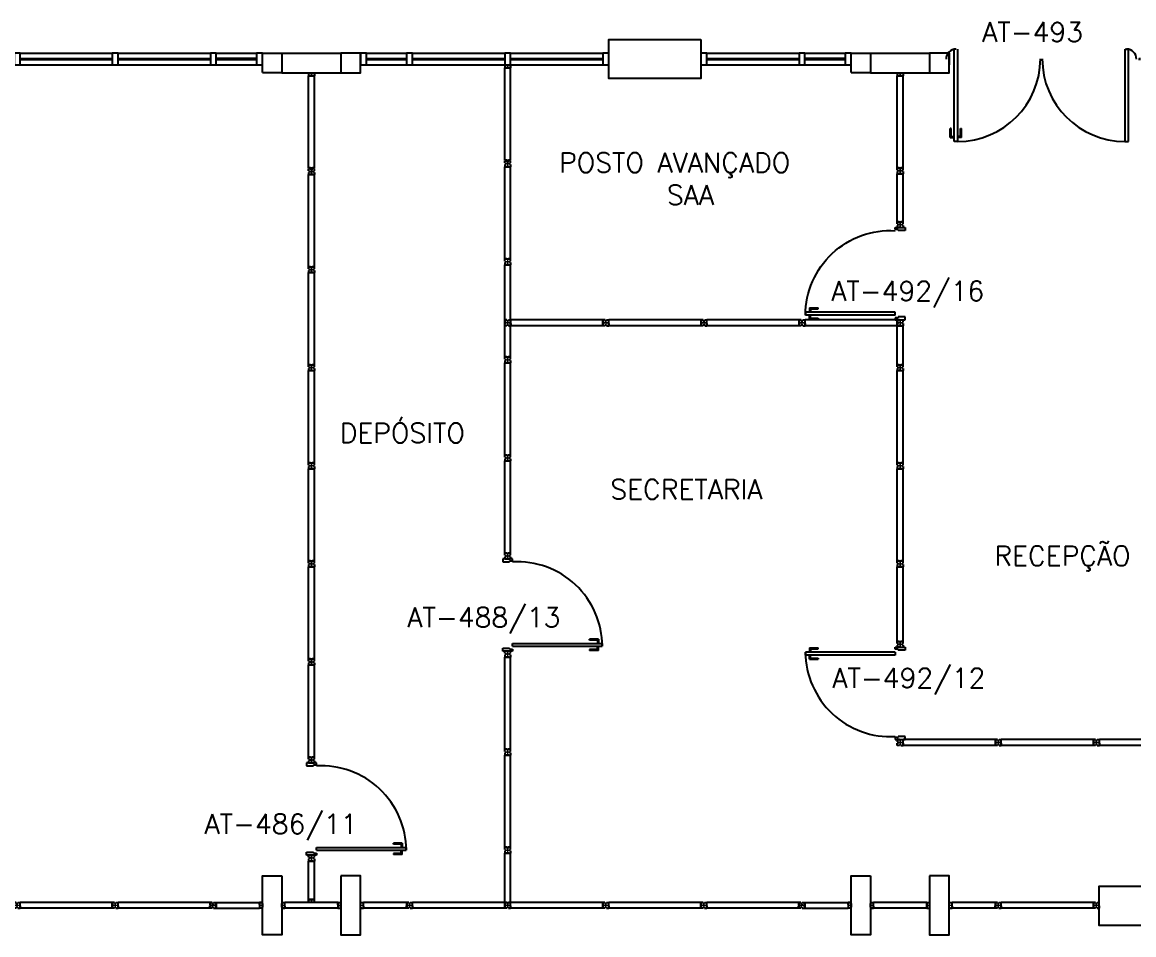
# Model space of a CAD drawing. Header units: millimetres. Extents: x 2552 to 3104, y 1319 to 1450.
# Drawn here: x 2570.42 to 2581.75, y 1342.75 to 1352.05 of the extents above; entities that cross this region are included whole.
import ezdxf

# ---------------------------------------------------------------- set-up
doc = ezdxf.new("R2010")
doc.units = ezdxf.units.MM
for name, color, linetype in [('ALV', 2, 'Continuous'), ('DIV', 2, 'Continuous'), ('ESQ', 2, 'Continuous'), ('ESTR', 3, 'Continuous'), ('TEXTO', 2, 'Continuous'), ('TEXTO-ENDEREÇO', 2, 'Continuous')]:
    doc.layers.add(name, color=color, linetype=linetype)
doc.styles.add('UNB-100', font='simplex.shx', dxfattribs={"height": 0.2})
doc.styles.add('UNB-100-1', font='simplex.shx', dxfattribs={"height": 0.2})

# ---------------------------------------------------------------- blocks, each defined once
blk = doc.blocks.new('DIVMT-TTN')
for p, q in [((-0.03, 0.03), (-0.03, 0.006)), ((-0.008, 0.03), (-0.03, 0.03)), ((-0.0185, 0.006), (-0.03, 0.006)), ((-0.0185, -0.006), (-0.0185, 0.006)), ((-0.008, 0.03), (-0.008, 0.02)), ((-0.008, 0.02), (0.008, 0.02)), ((-0.0051, 0), (0.0051, 0)), ((0.0051, 0), (-0.0051, 0)), ((-0.0051, 0), (0.0051, 0)), ((0, -0.0051), (0, 0.0051)), ((0, 0.0051), (0, -0.0051)), ((0.008, 0.03), (0.008, 0.02)), ((0.008, 0.03), (0.03, 0.03)), ((0.0205, 0.006), (0.03, 0.006)), ((0.0205, -0.006), (0.0205, 0.006)), ((0.0205, 0.006), (0.0205, -0.006)), ((0.0205, 0.006), (0.03, 0.006)), ((0.97, 0.03), (0.03, 0.03)), ((0.03, 0.006), (0.03, 0.03)), ((0.03, -0.03), (0.03, 0.03)), ((0.03, -0.005), (0.03, 0.005)), ((0.97, -0.03), (0.97, 0.03)), ((0.97, 0.03), (0.97, 0.009)), ((0.97, 0.009), (0.97, 0.027)), ((0.9795, 0.006), (0.97, 0.006)), ((0.97, -0.005), (0.97, 0.005)), ((0.9795, 0.006), (0.9795, -0.006)), ((1.0051, 0), (0.9949, 0)), ((1, 0.0051), (1, -0.0051)), ((-0.0185, -0.006), (-0.03, -0.006)), ((-0.03, -0.03), (-0.03, -0.006)), ((-0.008, -0.03), (-0.03, -0.03)), ((-0.008, -0.03), (-0.008, -0.02)), ((-0.008, -0.02), (0.008, -0.02)), ((0.008, -0.03), (0.008, -0.02)), ((0.008, -0.03), (0.03, -0.03)), ((0.0205, -0.006), (0.03, -0.006)), ((0.0205, -0.006), (0.03, -0.006)), ((0.03, -0.006), (0.03, -0.03)), ((0.97, -0.03), (0.03, -0.03)), ((0.9795, -0.006), (0.97, -0.006)), ((0.97, -0.009), (0.97, -0.027))]:
    blk.add_line(p, q)
blk = doc.blocks.new('PDV2D-TTN')
at = {"layer": 'DIV'}
for p, q in [((0.03, 0.05), (0.06, 0.05)), ((0.03, 0.035), (0.03, 0.05)), ((0.03, -0.035), (0.03, 0.035)), ((0.06, 0.05), (0.06, -0.02)), ((0.941, 0.05), (0.941, -0.02)), ((0.971, 0.05), (0.941, 0.05)), ((0.971, 0.035), (0.971, 0.05)), ((0.971, -0.035), (0.971, 0.035)), ((0.03, -0.05), (0.03, -0.035)), ((0.05, -0.05), (0.03, -0.05)), ((0.05, -0.02), (0.06, -0.02)), ((0.05, -0.02), (0.05, -0.05)), ((0.079, -0.05), (0.109, -0.05)), ((0.079, -0.05), (0.079, -0.965)), ((0.109, -0.05), (0.109, -0.965)), ((0.951, -0.02), (0.941, -0.02)), ((0.951, -0.02), (0.951, -0.05)), ((0.951, -0.05), (0.971, -0.05)), ((0.971, -0.05), (0.971, -0.035)), ((0.109, -0.965), (0.079, -0.965))]:
    blk.add_line(p, q, dxfattribs=at)
at = {"layer": 'DIV', "color": 1}
for p, q in [((0.036, -0.925), (0.036, -0.835)), ((0.046, -0.835), (0.036, -0.835)), ((0.046, -0.915), (0.046, -0.835)), ((0.141, -0.915), (0.141, -0.835)), ((0.141, -0.835), (0.151, -0.835)), ((0.151, -0.925), (0.151, -0.835)), ((0.036, -0.915), (0.079, -0.915)), ((0.036, -0.925), (0.079, -0.925)), ((0.141, -0.915), (0.109, -0.915)), ((0.151, -0.925), (0.109, -0.925))]:
    blk.add_line(p, q, dxfattribs=at)
blk.add_arc((0.076, -0.1), 0.865, 270.2128, 3.3212, dxfattribs=at)
blk = doc.blocks.new('ESQCIR-TTN')
for p, q in [((0, 0), (0, -0.12)), ((0.06, 0), (0, 0)), ((0.06, 0), (0.477, 0)), ((0.06, -0.12), (0.06, 0)), ((0.53, 0), (0.47, 0)), ((0.47, 0), (0.47, -0.12)), ((0.53, 0), (1.472, 0)), ((0.53, -0.12), (0.53, 0)), ((1.53, 0), (1.47, 0)), ((1.47, 0), (1.47, -0.12)), ((1.53, 0), (2.472, 0)), ((1.53, -0.12), (1.53, 0)), ((2.53, 0), (2.47, 0)), ((2.47, 0), (2.47, -0.12)), ((2.53, 0), (3.472, 0)), ((2.53, -0.12), (2.53, 0)), ((3.53, 0), (3.47, 0)), ((3.47, 0), (3.47, -0.12)), ((3.53, 0), (4.472, 0)), ((3.53, -0.12), (3.53, 0)), ((4.53, 0), (4.47, 0)), ((4.47, 0), (4.47, -0.12)), ((4.53, 0), (4.941, 0)), ((4.53, -0.12), (4.53, 0)), ((4.941, 0), (4.941, -0.12)), ((5.001, 0), (4.941, 0)), ((5.001, -0.12), (5.001, 0)), ((0.06, -0.054), (0.477, -0.054)), ((0.06, -0.066), (0.477, -0.066)), ((0.53, -0.054), (1.472, -0.054)), ((0.53, -0.066), (1.472, -0.066)), ((1.53, -0.054), (2.472, -0.054)), ((1.53, -0.066), (2.472, -0.066)), ((2.53, -0.054), (3.472, -0.054)), ((2.53, -0.066), (3.472, -0.066)), ((3.53, -0.054), (4.472, -0.054)), ((3.53, -0.066), (4.472, -0.066)), ((4.53, -0.05), (4.941, -0.05)), ((4.53, -0.066), (4.941, -0.066)), ((0, -0.12), (0.06, -0.12)), ((0.06, -0.12), (0.477, -0.12)), ((0.47, -0.12), (0.53, -0.12)), ((0.53, -0.12), (1.472, -0.12)), ((1.47, -0.12), (1.53, -0.12)), ((1.53, -0.12), (2.472, -0.12)), ((2.47, -0.12), (2.53, -0.12)), ((2.53, -0.12), (3.472, -0.12)), ((3.47, -0.12), (3.53, -0.12)), ((3.53, -0.12), (4.472, -0.12)), ((4.47, -0.12), (4.53, -0.12)), ((4.53, -0.12), (4.941, -0.12)), ((4.941, -0.12), (5.001, -0.12))]:
    blk.add_line(p, q)
blk = doc.blocks.new('PILINT-TTN')
for points in [[(0, -0.197), (0, 0), (0.2, 0), (0.2, -0.2), (0, -0.2)], [(1, 0), (0.8, 0), (0.8, -0.2), (1, -0.2), (1, 0), (1, -0.12)]]:
    blk.add_lwpolyline(points)
for points in [[(0.2, -8.39), (0.2, -8.99), (0, -8.99), (0, -8.39)], [(0.8, -8.39), (0.8, -8.99), (1, -8.99), (1, -8.39)]]:
    blk.add_lwpolyline(points, close=True)
blk = doc.blocks.new('MTT-TTN')
for p, q in [((-0.008, 0.03), (-0.03, 0.03)), ((-0.03, 0.03), (-0.03, 0.006)), ((-0.0185, 0.006), (-0.03, 0.006)), ((-0.0185, -0.006), (-0.0185, 0.006)), ((-0.008, 0.03), (-0.008, 0.02)), ((-0.008, 0.02), (0.008, 0.02)), ((-0.0051, 0), (0.0051, 0)), ((0, -0.0051), (0, 0.0051)), ((0.008, 0.03), (0.03, 0.03)), ((0.008, 0.03), (0.008, 0.02)), ((0.0205, -0.006), (0.0205, 0.006)), ((0.0205, 0.006), (0.03, 0.006)), ((0.03, 0.006), (0.03, 0.03)), ((-0.03, -0.03), (-0.03, -0.006)), ((-0.0185, -0.006), (-0.03, -0.006)), ((-0.008, -0.03), (-0.03, -0.03)), ((-0.008, -0.02), (0.008, -0.02)), ((-0.008, -0.03), (-0.008, -0.02)), ((0.008, -0.03), (0.008, -0.02)), ((0.008, -0.03), (0.03, -0.03)), ((0.0205, -0.006), (0.03, -0.006)), ((0.03, -0.006), (0.03, -0.03))]:
    blk.add_line(p, q)
blk = doc.blocks.new('MTINI-TTN')
for p, q in [((-0.03, 0.008), (-0.03, 0.03)), ((0.03, 0.03), (-0.03, 0.03)), ((-0.03, 0.008), (-0.02, 0.008)), ((-0.009, 0.03), (-0.027, 0.03)), ((-0.02, 0.008), (-0.02, 0)), ((-0.001, 0), (-0.02, 0)), ((-0.006, 0.02), (-0.006, 0.03)), ((-0.006, 0.023), (-0.006, 0.027)), ((-0.006, 0.02), (0.006, 0.02)), ((0.005, 0.03), (-0.005, 0.03)), ((0.005, 0), (-0.005, 0)), ((0.004, 0.02), (-0.004, 0.02)), ((0.02, 0), (-0.001, 0)), ((0, -0.005), (0, 0.005)), ((0.006, 0.02), (0.006, 0.03)), ((0.006, 0.023), (0.006, 0.027)), ((0.009, 0.03), (0.027, 0.03)), ((0.03, 0.008), (0.02, 0.008)), ((0.02, 0), (0.02, 0.008)), ((0.03, 0.008), (0.03, 0.03))]:
    blk.add_line(p, q)
blk = doc.blocks.new('DIVINI-TTN')
for p, q in [((-0.005, 0), (0.005, 0)), ((0.008, 0.02), (0, 0.02)), ((0, 0.001), (0, 0.02)), ((0, -0.005), (0, 0.005)), ((0, -0.02), (0, 0.001)), ((0.008, 0.03), (0.03, 0.03)), ((0.008, 0.03), (0.008, 0.02)), ((0.02, 0.006), (0.03, 0.006)), ((0.02, 0.006), (0.02, -0.006)), ((0.02, -0.004), (0.02, 0.004)), ((0.023, 0.006), (0.027, 0.006)), ((0.97, 0.03), (0.03, 0.03)), ((0.03, -0.03), (0.03, 0.03)), ((0.03, 0.009), (0.03, 0.027)), ((0.03, -0.005), (0.03, 0.005)), ((0.97, 0.03), (0.97, 0.009)), ((0.97, -0.03), (0.97, 0.03)), ((0.97, 0.009), (0.97, 0.027)), ((0.98, 0.006), (0.97, 0.006)), ((0.97, -0.005), (0.97, 0.005)), ((0.98, 0.006), (0.98, -0.006)), ((0.99, 0), (1.008, 0)), ((0.999, 0.006), (0.999, -0.006)), ((0, -0.02), (0.008, -0.02)), ((0.008, -0.03), (0.008, -0.02)), ((0.008, -0.03), (0.03, -0.03)), ((0.02, -0.006), (0.03, -0.006)), ((0.023, -0.006), (0.027, -0.006)), ((0.03, -0.009), (0.03, -0.027)), ((0.97, -0.03), (0.03, -0.03)), ((0.98, -0.006), (0.97, -0.006)), ((0.97, -0.009), (0.97, -0.027))]:
    blk.add_line(p, q)
blk = doc.blocks.new('PDVDP-TTN')
at = {"color": 2}
for p, q in [((0.112, 0.84), (0.112, -0.1)), ((0.147, 0.84), (0.112, 0.84)), ((0.147, 0.84), (0.147, -0.1)), ((1.853, 0.84), (1.888, 0.84)), ((1.853, 0.84), (1.853, -0.1)), ((1.888, 0.84), (1.888, -0.1)), ((0.009, 0), (-0.009, 0)), ((0, -0.012), (0, 0.01)), ((0.147, -0.1), (0.112, -0.1))]:
    blk.add_line(p, q, dxfattribs=at)
at = {"color": 1}
for centre, radius, start, end in [((0.148, -0.002), 0.843, 0, 90), ((1.853, -0.002), 0.843, 90, 180), ((0.131, 0), 0.101, 180, 270), ((1.87, 0), 0.101, 270, 0)]:
    blk.add_arc(centre, radius, start, end, dxfattribs=at)

msp = doc.modelspace()

# ---------------------------------------------------------------- linework, layer by layer
at = {"layer": 'ALV'}
for p, q in [((2573.066, 1351.738), (2573.668, 1351.738)), ((2579.066, 1351.738), (2579.668, 1351.738)), ((2573.066, 1351.538), (2573.668, 1351.538)), ((2579.066, 1351.538), (2579.668, 1351.538))]:
    msp.add_line(p, q, dxfattribs=at)
at = {"layer": 'DIV'}
for p, q in [((2579.337, 1350.546), (2579.337, 1350.568)), ((2579.337, 1350.568), (2579.361, 1350.568)), ((2579.361, 1350.556), (2579.361, 1350.568)), ((2579.361, 1350.556), (2579.373, 1350.556)), ((2579.373, 1350.556), (2579.373, 1350.568)), ((2579.397, 1350.568), (2579.373, 1350.568)), ((2579.397, 1350.546), (2579.397, 1350.568)), ((2579.337, 1350.546), (2579.347, 1350.546)), ((2579.337, 1350.53), (2579.347, 1350.53)), ((2579.337, 1350.53), (2579.337, 1350.508)), ((2579.337, 1350.019), (2579.337, 1350.508)), ((2579.361, 1350.508), (2579.337, 1350.508)), ((2579.337, 1350.508), (2579.397, 1350.508)), ((2579.347, 1350.546), (2579.347, 1350.53)), ((2579.361, 1350.517), (2579.373, 1350.517)), ((2579.361, 1350.517), (2579.361, 1350.508)), ((2579.373, 1350.517), (2579.361, 1350.517)), ((2579.361, 1350.517), (2579.361, 1350.508)), ((2579.362, 1350.538), (2579.372, 1350.538)), ((2579.372, 1350.538), (2579.362, 1350.538)), ((2579.362, 1350.508), (2579.372, 1350.508)), ((2579.367, 1350.543), (2579.367, 1350.533)), ((2579.367, 1350.533), (2579.367, 1350.543)), ((2579.367, 1350.543), (2579.367, 1350.533)), ((2579.373, 1350.517), (2579.373, 1350.508)), ((2579.373, 1350.517), (2579.373, 1350.508)), ((2579.373, 1350.508), (2579.397, 1350.508)), ((2579.397, 1350.546), (2579.387, 1350.546)), ((2579.387, 1350.546), (2579.387, 1350.53)), ((2579.397, 1350.53), (2579.387, 1350.53)), ((2579.397, 1350.53), (2579.397, 1350.508)), ((2579.397, 1350.019), (2579.397, 1350.508)), ((2579.337, 1349.997), (2579.337, 1350.019)), ((2579.337, 1350.019), (2579.361, 1350.019)), ((2579.337, 1350.019), (2579.397, 1350.019)), ((2579.337, 1349.997), (2579.347, 1349.997)), ((2579.337, 1349.981), (2579.347, 1349.981)), ((2579.337, 1349.981), (2579.337, 1349.959)), ((2579.358, 1350.019), (2579.34, 1350.019)), ((2579.347, 1349.997), (2579.347, 1349.981)), ((2579.361, 1350.007), (2579.361, 1350.019)), ((2579.361, 1350.009), (2579.361, 1350.019)), ((2579.373, 1350.009), (2579.361, 1350.009)), ((2579.361, 1350.007), (2579.373, 1350.007)), ((2579.362, 1350.019), (2579.372, 1350.019)), ((2579.362, 1349.989), (2579.372, 1349.989)), ((2579.372, 1349.989), (2579.362, 1349.989)), ((2579.372, 1349.989), (2579.362, 1349.989)), ((2579.367, 1349.994), (2579.367, 1349.984)), ((2579.367, 1349.984), (2579.367, 1349.994)), ((2579.367, 1349.994), (2579.367, 1349.984)), ((2579.367, 1349.984), (2579.367, 1349.994)), ((2579.373, 1350.007), (2579.373, 1350.019)), ((2579.397, 1350.019), (2579.373, 1350.019)), ((2579.373, 1350.009), (2579.373, 1350.019)), ((2579.376, 1350.019), (2579.394, 1350.019)), ((2579.397, 1350.019), (2579.376, 1350.019)), ((2579.397, 1349.997), (2579.387, 1349.997)), ((2579.387, 1349.997), (2579.387, 1349.981)), ((2579.397, 1349.981), (2579.387, 1349.981)), ((2579.397, 1349.997), (2579.397, 1350.019)), ((2579.397, 1349.981), (2579.397, 1349.959)), ((2579.361, 1349.959), (2579.337, 1349.959)), ((2579.337, 1349.959), (2579.397, 1349.959)), ((2579.361, 1349.968), (2579.373, 1349.968)), ((2579.361, 1349.968), (2579.361, 1349.959)), ((2579.373, 1349.968), (2579.361, 1349.968)), ((2579.361, 1349.968), (2579.361, 1349.959)), ((2579.362, 1349.959), (2579.372, 1349.959)), ((2579.373, 1349.968), (2579.373, 1349.959)), ((2579.373, 1349.968), (2579.373, 1349.959)), ((2579.373, 1349.959), (2579.397, 1349.959)), ((2579.337, 1348.56), (2579.337, 1348.958)), ((2579.337, 1348.958), (2579.397, 1348.958)), ((2579.397, 1348.56), (2579.397, 1348.958)), ((2579.337, 1348.56), (2579.397, 1348.56)), ((2579.358, 1348.56), (2579.34, 1348.56)), ((2579.361, 1348.551), (2579.361, 1348.56)), ((2579.373, 1348.551), (2579.361, 1348.551)), ((2579.362, 1348.56), (2579.372, 1348.56)), ((2579.372, 1348.53), (2579.362, 1348.53)), ((2579.367, 1348.525), (2579.367, 1348.535)), ((2579.373, 1348.551), (2579.373, 1348.56)), ((2579.376, 1348.56), (2579.394, 1348.56)), ((2579.397, 1348.56), (2579.376, 1348.56)), ((2575.336, 1346.618), (2575.336, 1346.64)), ((2575.336, 1346.64), (2575.36, 1346.64)), ((2575.336, 1346.618), (2575.346, 1346.618)), ((2575.336, 1346.602), (2575.346, 1346.602)), ((2575.336, 1346.602), (2575.336, 1346.58)), ((2575.346, 1346.618), (2575.346, 1346.602)), ((2575.36, 1346.629), (2575.36, 1346.64)), ((2575.36, 1346.629), (2575.372, 1346.629)), ((2575.36, 1346.59), (2575.372, 1346.59)), ((2575.36, 1346.59), (2575.36, 1346.58)), ((2575.372, 1346.59), (2575.36, 1346.59)), ((2575.36, 1346.59), (2575.36, 1346.58)), ((2575.361, 1346.61), (2575.371, 1346.61)), ((2575.371, 1346.61), (2575.361, 1346.61)), ((2575.366, 1346.615), (2575.366, 1346.605)), ((2575.366, 1346.605), (2575.366, 1346.615)), ((2575.366, 1346.615), (2575.366, 1346.605)), ((2575.372, 1346.629), (2575.372, 1346.64)), ((2575.396, 1346.64), (2575.372, 1346.64)), ((2575.372, 1346.59), (2575.372, 1346.58)), ((2575.372, 1346.59), (2575.372, 1346.58)), ((2575.396, 1346.618), (2575.386, 1346.618)), ((2575.386, 1346.618), (2575.386, 1346.602)), ((2575.396, 1346.602), (2575.386, 1346.602)), ((2575.396, 1346.618), (2575.396, 1346.64)), ((2575.396, 1346.602), (2575.396, 1346.58)), ((2575.36, 1346.58), (2575.336, 1346.58)), ((2575.336, 1346.58), (2575.396, 1346.58)), ((2575.361, 1346.58), (2575.371, 1346.58)), ((2575.372, 1346.58), (2575.396, 1346.58)), ((2579.337, 1346.538), (2579.337, 1346.56)), ((2579.337, 1346.56), (2579.361, 1346.56)), ((2579.337, 1346.538), (2579.347, 1346.538)), ((2579.337, 1346.522), (2579.347, 1346.522)), ((2579.337, 1346.522), (2579.337, 1346.5)), ((2579.337, 1345.739), (2579.337, 1346.5)), ((2579.361, 1346.5), (2579.337, 1346.5)), ((2579.337, 1346.5), (2579.397, 1346.5)), ((2579.347, 1346.538), (2579.347, 1346.522)), ((2579.361, 1346.549), (2579.361, 1346.56)), ((2579.361, 1346.549), (2579.373, 1346.549)), ((2579.361, 1346.51), (2579.373, 1346.51)), ((2579.361, 1346.51), (2579.361, 1346.5)), ((2579.373, 1346.51), (2579.361, 1346.51)), ((2579.361, 1346.51), (2579.361, 1346.5)), ((2579.362, 1346.53), (2579.372, 1346.53)), ((2579.372, 1346.53), (2579.362, 1346.53)), ((2579.362, 1346.5), (2579.372, 1346.5)), ((2579.367, 1346.535), (2579.367, 1346.525)), ((2579.367, 1346.525), (2579.367, 1346.535)), ((2579.367, 1346.535), (2579.367, 1346.525)), ((2579.373, 1346.549), (2579.373, 1346.56)), ((2579.397, 1346.56), (2579.373, 1346.56)), ((2579.373, 1346.51), (2579.373, 1346.5)), ((2579.373, 1346.51), (2579.373, 1346.5)), ((2579.373, 1346.5), (2579.397, 1346.5)), ((2579.397, 1346.538), (2579.387, 1346.538)), ((2579.387, 1346.538), (2579.387, 1346.522)), ((2579.397, 1346.522), (2579.387, 1346.522)), ((2579.397, 1346.538), (2579.397, 1346.56)), ((2579.397, 1346.522), (2579.397, 1346.5)), ((2579.397, 1345.739), (2579.397, 1346.5)), ((2579.337, 1345.717), (2579.337, 1345.739)), ((2579.337, 1345.739), (2579.361, 1345.739)), ((2579.337, 1345.739), (2579.397, 1345.739)), ((2579.337, 1345.717), (2579.347, 1345.717)), ((2579.337, 1345.701), (2579.347, 1345.701)), ((2579.337, 1345.701), (2579.337, 1345.679)), ((2579.361, 1345.679), (2579.337, 1345.679)), ((2579.337, 1345.679), (2579.397, 1345.679)), ((2579.358, 1345.739), (2579.34, 1345.739)), ((2579.347, 1345.717), (2579.347, 1345.701)), ((2579.361, 1345.727), (2579.361, 1345.739)), ((2579.361, 1345.729), (2579.361, 1345.739)), ((2579.373, 1345.729), (2579.361, 1345.729)), ((2579.361, 1345.727), (2579.373, 1345.727)), ((2579.361, 1345.688), (2579.373, 1345.688)), ((2579.361, 1345.688), (2579.361, 1345.679)), ((2579.373, 1345.688), (2579.361, 1345.688)), ((2579.361, 1345.688), (2579.361, 1345.679)), ((2579.362, 1345.739), (2579.372, 1345.739)), ((2579.362, 1345.709), (2579.372, 1345.709)), ((2579.372, 1345.709), (2579.362, 1345.709)), ((2579.372, 1345.709), (2579.362, 1345.709)), ((2579.362, 1345.679), (2579.372, 1345.679)), ((2579.367, 1345.714), (2579.367, 1345.704)), ((2579.367, 1345.704), (2579.367, 1345.714)), ((2579.367, 1345.714), (2579.367, 1345.704)), ((2579.367, 1345.704), (2579.367, 1345.714)), ((2579.373, 1345.727), (2579.373, 1345.739)), ((2579.397, 1345.739), (2579.373, 1345.739)), ((2579.373, 1345.729), (2579.373, 1345.739)), ((2579.373, 1345.688), (2579.373, 1345.679)), ((2579.373, 1345.688), (2579.373, 1345.679)), ((2579.373, 1345.679), (2579.397, 1345.679)), ((2579.376, 1345.739), (2579.394, 1345.739)), ((2579.397, 1345.739), (2579.376, 1345.739)), ((2579.397, 1345.717), (2579.387, 1345.717)), ((2579.387, 1345.717), (2579.387, 1345.701)), ((2579.397, 1345.701), (2579.387, 1345.701)), ((2579.397, 1345.717), (2579.397, 1345.739)), ((2579.397, 1345.701), (2579.397, 1345.679)), ((2573.337, 1344.538), (2573.337, 1344.56)), ((2573.337, 1344.56), (2573.361, 1344.56)), ((2573.361, 1344.549), (2573.361, 1344.56)), ((2573.361, 1344.549), (2573.373, 1344.549)), ((2573.373, 1344.549), (2573.373, 1344.56)), ((2573.397, 1344.56), (2573.373, 1344.56)), ((2573.397, 1344.538), (2573.397, 1344.56)), ((2573.337, 1344.538), (2573.347, 1344.538)), ((2573.337, 1344.522), (2573.347, 1344.522)), ((2573.337, 1344.522), (2573.337, 1344.5)), ((2573.361, 1344.5), (2573.337, 1344.5)), ((2573.337, 1344.5), (2573.397, 1344.5)), ((2573.347, 1344.538), (2573.347, 1344.522)), ((2573.361, 1344.51), (2573.373, 1344.51)), ((2573.361, 1344.51), (2573.361, 1344.5)), ((2573.373, 1344.51), (2573.361, 1344.51)), ((2573.361, 1344.51), (2573.361, 1344.5)), ((2573.362, 1344.53), (2573.372, 1344.53)), ((2573.372, 1344.53), (2573.362, 1344.53)), ((2573.362, 1344.5), (2573.372, 1344.5)), ((2573.367, 1344.535), (2573.367, 1344.525)), ((2573.367, 1344.525), (2573.367, 1344.535)), ((2573.367, 1344.535), (2573.367, 1344.525)), ((2573.373, 1344.51), (2573.373, 1344.5)), ((2573.373, 1344.51), (2573.373, 1344.5)), ((2573.373, 1344.5), (2573.397, 1344.5)), ((2573.397, 1344.538), (2573.387, 1344.538)), ((2573.387, 1344.538), (2573.387, 1344.522)), ((2573.397, 1344.522), (2573.387, 1344.522)), ((2573.397, 1344.522), (2573.397, 1344.5)), ((2575.336, 1343.618), (2575.336, 1343.64)), ((2575.336, 1343.64), (2575.36, 1343.64)), ((2575.36, 1343.629), (2575.36, 1343.64)), ((2575.372, 1343.629), (2575.372, 1343.64)), ((2575.396, 1343.64), (2575.372, 1343.64)), ((2575.396, 1343.618), (2575.396, 1343.64)), ((2573.337, 1343.538), (2573.337, 1343.56)), ((2573.337, 1343.56), (2573.361, 1343.56)), ((2573.337, 1343.538), (2573.347, 1343.538)), ((2573.347, 1343.538), (2573.347, 1343.522)), ((2573.361, 1343.549), (2573.361, 1343.56)), ((2573.361, 1343.549), (2573.373, 1343.549)), ((2573.362, 1343.53), (2573.372, 1343.53)), ((2573.372, 1343.53), (2573.362, 1343.53)), ((2573.367, 1343.535), (2573.367, 1343.525)), ((2573.367, 1343.525), (2573.367, 1343.535)), ((2573.367, 1343.535), (2573.367, 1343.525)), ((2573.373, 1343.549), (2573.373, 1343.56)), ((2573.397, 1343.56), (2573.373, 1343.56)), ((2573.397, 1343.538), (2573.387, 1343.538)), ((2573.387, 1343.538), (2573.387, 1343.522)), ((2573.397, 1343.538), (2573.397, 1343.56)), ((2575.336, 1343.618), (2575.346, 1343.618)), ((2575.336, 1343.602), (2575.346, 1343.602)), ((2575.336, 1343.602), (2575.336, 1343.58)), ((2575.336, 1343.078), (2575.336, 1343.58)), ((2575.36, 1343.58), (2575.336, 1343.58)), ((2575.336, 1343.58), (2575.396, 1343.58)), ((2575.346, 1343.618), (2575.346, 1343.602)), ((2575.36, 1343.629), (2575.372, 1343.629)), ((2575.36, 1343.59), (2575.372, 1343.59)), ((2575.36, 1343.59), (2575.36, 1343.58)), ((2575.372, 1343.59), (2575.36, 1343.59)), ((2575.36, 1343.59), (2575.36, 1343.58)), ((2575.361, 1343.61), (2575.371, 1343.61)), ((2575.371, 1343.61), (2575.361, 1343.61)), ((2575.361, 1343.58), (2575.371, 1343.58)), ((2575.366, 1343.615), (2575.366, 1343.605)), ((2575.366, 1343.605), (2575.366, 1343.615)), ((2575.366, 1343.615), (2575.366, 1343.605)), ((2575.372, 1343.59), (2575.372, 1343.58)), ((2575.372, 1343.59), (2575.372, 1343.58)), ((2575.372, 1343.58), (2575.396, 1343.58)), ((2575.396, 1343.618), (2575.386, 1343.618)), ((2575.386, 1343.618), (2575.386, 1343.602)), ((2575.396, 1343.602), (2575.386, 1343.602)), ((2575.396, 1343.602), (2575.396, 1343.58)), ((2575.396, 1343.078), (2575.396, 1343.58)), ((2573.337, 1343.522), (2573.347, 1343.522)), ((2573.337, 1343.522), (2573.337, 1343.5)), ((2573.361, 1343.5), (2573.337, 1343.5)), ((2573.337, 1343.5), (2573.397, 1343.5)), ((2573.337, 1343.108), (2573.337, 1343.5)), ((2573.361, 1343.51), (2573.373, 1343.51)), ((2573.361, 1343.51), (2573.361, 1343.5)), ((2573.373, 1343.51), (2573.361, 1343.51)), ((2573.361, 1343.51), (2573.361, 1343.5)), ((2573.362, 1343.5), (2573.372, 1343.5)), ((2573.373, 1343.51), (2573.373, 1343.5)), ((2573.373, 1343.51), (2573.373, 1343.5)), ((2573.373, 1343.5), (2573.397, 1343.5)), ((2573.397, 1343.522), (2573.387, 1343.522)), ((2573.397, 1343.522), (2573.397, 1343.5)), ((2573.397, 1343.108), (2573.397, 1343.5)), ((2572.395, 1343.078), (2572.836, 1343.078)), ((2572.395, 1343.078), (2572.395, 1343.018)), ((2572.395, 1343.057), (2572.395, 1343.075)), ((2572.836, 1343.078), (2572.836, 1343.018)), ((2572.858, 1343.078), (2572.836, 1343.078)), ((2572.836, 1343.057), (2572.836, 1343.075)), ((2572.858, 1343.078), (2572.858, 1343.068)), ((2573.074, 1343.078), (2573.096, 1343.078)), ((2573.074, 1343.078), (2573.074, 1343.068)), ((2573.096, 1343.018), (2573.096, 1343.078)), ((2573.639, 1343.078), (2573.096, 1343.078)), ((2573.096, 1343.057), (2573.096, 1343.075)), ((2573.337, 1343.108), (2573.397, 1343.108)), ((2573.337, 1343.108), (2573.397, 1343.108)), ((2573.358, 1343.108), (2573.34, 1343.108)), ((2573.358, 1343.108), (2573.34, 1343.108)), ((2573.361, 1343.099), (2573.361, 1343.108)), ((2573.361, 1343.099), (2573.361, 1343.108)), ((2573.373, 1343.099), (2573.361, 1343.099)), ((2573.373, 1343.099), (2573.361, 1343.099)), ((2573.362, 1343.108), (2573.372, 1343.108)), ((2573.362, 1343.108), (2573.372, 1343.108)), ((2573.372, 1343.078), (2573.362, 1343.078)), ((2573.372, 1343.078), (2573.362, 1343.078)), ((2573.367, 1343.073), (2573.367, 1343.083)), ((2573.367, 1343.073), (2573.367, 1343.083)), ((2573.373, 1343.099), (2573.373, 1343.108)), ((2573.373, 1343.099), (2573.373, 1343.108)), ((2573.397, 1343.108), (2573.376, 1343.108)), ((2573.376, 1343.108), (2573.394, 1343.108)), ((2573.397, 1343.108), (2573.376, 1343.108)), ((2573.376, 1343.108), (2573.394, 1343.108)), ((2573.639, 1343.078), (2573.639, 1343.057)), ((2573.639, 1343.018), (2573.639, 1343.078)), ((2573.639, 1343.057), (2573.639, 1343.075)), ((2573.874, 1343.078), (2573.896, 1343.078)), ((2573.874, 1343.078), (2573.874, 1343.068)), ((2574.337, 1343.078), (2573.896, 1343.078)), ((2573.896, 1343.018), (2573.896, 1343.078)), ((2573.896, 1343.057), (2573.896, 1343.075)), ((2574.337, 1343.078), (2574.337, 1343.057)), ((2574.337, 1343.018), (2574.337, 1343.078)), ((2574.337, 1343.057), (2574.337, 1343.075)), ((2575.336, 1343.078), (2575.396, 1343.078)), ((2575.357, 1343.078), (2575.339, 1343.078)), ((2575.36, 1343.068), (2575.36, 1343.078)), ((2575.361, 1343.078), (2575.371, 1343.078)), ((2575.372, 1343.068), (2575.372, 1343.078)), ((2575.375, 1343.078), (2575.393, 1343.078)), ((2575.396, 1343.078), (2575.375, 1343.078)), ((2578.395, 1343.078), (2578.836, 1343.078)), ((2578.395, 1343.078), (2578.395, 1343.018)), ((2578.395, 1343.057), (2578.395, 1343.075)), ((2578.836, 1343.078), (2578.836, 1343.018)), ((2578.858, 1343.078), (2578.836, 1343.078)), ((2578.836, 1343.057), (2578.836, 1343.075)), ((2578.858, 1343.078), (2578.858, 1343.068)), ((2579.074, 1343.078), (2579.096, 1343.078)), ((2579.074, 1343.078), (2579.074, 1343.068)), ((2579.096, 1343.018), (2579.096, 1343.078)), ((2579.639, 1343.078), (2579.096, 1343.078)), ((2579.096, 1343.057), (2579.096, 1343.075)), ((2579.639, 1343.078), (2579.639, 1343.057)), ((2579.639, 1343.018), (2579.639, 1343.078)), ((2579.639, 1343.057), (2579.639, 1343.075)), ((2579.874, 1343.078), (2579.896, 1343.078)), ((2579.874, 1343.078), (2579.874, 1343.068)), ((2580.337, 1343.078), (2579.896, 1343.078)), ((2579.896, 1343.018), (2579.896, 1343.078)), ((2579.896, 1343.057), (2579.896, 1343.075)), ((2580.337, 1343.018), (2580.337, 1343.078)), ((2580.337, 1343.078), (2580.337, 1343.057)), ((2580.337, 1343.057), (2580.337, 1343.075)), ((2572.374, 1343.048), (2572.357, 1343.048)), ((2572.366, 1343.042), (2572.366, 1343.054)), ((2572.385, 1343.042), (2572.385, 1343.054)), ((2572.385, 1343.054), (2572.395, 1343.054)), ((2572.385, 1343.042), (2572.395, 1343.042)), ((2572.395, 1343.053), (2572.395, 1343.043)), ((2572.395, 1343.039), (2572.395, 1343.021)), ((2572.395, 1343.018), (2572.395, 1343.039)), ((2572.395, 1343.018), (2572.836, 1343.018)), ((2572.846, 1343.054), (2572.836, 1343.054)), ((2572.836, 1343.053), (2572.836, 1343.043)), ((2572.846, 1343.042), (2572.836, 1343.042)), ((2572.836, 1343.039), (2572.836, 1343.021)), ((2572.858, 1343.018), (2572.836, 1343.018)), ((2572.844, 1343.054), (2572.839, 1343.054)), ((2572.844, 1343.042), (2572.839, 1343.042)), ((2572.846, 1343.042), (2572.846, 1343.054)), ((2572.846, 1343.052), (2572.846, 1343.044)), ((2572.866, 1343.068), (2572.858, 1343.068)), ((2572.858, 1343.028), (2572.866, 1343.028)), ((2572.858, 1343.018), (2572.858, 1343.028)), ((2572.871, 1343.048), (2572.861, 1343.048)), ((2572.866, 1343.068), (2572.866, 1343.047)), ((2572.866, 1343.053), (2572.866, 1343.043)), ((2572.866, 1343.047), (2572.866, 1343.028)), ((2573.061, 1343.048), (2573.071, 1343.048)), ((2573.074, 1343.068), (2573.066, 1343.068)), ((2573.066, 1343.049), (2573.066, 1343.068)), ((2573.066, 1343.043), (2573.066, 1343.053)), ((2573.066, 1343.028), (2573.066, 1343.049)), ((2573.066, 1343.028), (2573.074, 1343.028)), ((2573.074, 1343.018), (2573.074, 1343.028)), ((2573.074, 1343.018), (2573.096, 1343.018)), ((2573.087, 1343.054), (2573.096, 1343.054)), ((2573.087, 1343.054), (2573.087, 1343.042)), ((2573.087, 1343.044), (2573.087, 1343.052)), ((2573.087, 1343.042), (2573.096, 1343.042)), ((2573.089, 1343.054), (2573.093, 1343.054)), ((2573.089, 1343.042), (2573.093, 1343.042)), ((2573.096, 1343.043), (2573.096, 1343.053)), ((2573.096, 1343.039), (2573.096, 1343.021)), ((2573.639, 1343.018), (2573.096, 1343.018)), ((2573.648, 1343.054), (2573.639, 1343.054)), ((2573.639, 1343.043), (2573.639, 1343.053)), ((2573.648, 1343.042), (2573.639, 1343.042)), ((2573.639, 1343.039), (2573.639, 1343.021)), ((2573.648, 1343.054), (2573.648, 1343.042)), ((2573.659, 1343.048), (2573.676, 1343.048)), ((2573.667, 1343.054), (2573.667, 1343.042)), ((2573.861, 1343.048), (2573.871, 1343.048)), ((2573.874, 1343.068), (2573.866, 1343.068)), ((2573.866, 1343.049), (2573.866, 1343.068)), ((2573.866, 1343.043), (2573.866, 1343.053)), ((2573.866, 1343.028), (2573.866, 1343.049)), ((2573.866, 1343.028), (2573.874, 1343.028)), ((2573.874, 1343.018), (2573.874, 1343.028)), ((2573.874, 1343.018), (2573.896, 1343.018)), ((2573.887, 1343.054), (2573.896, 1343.054)), ((2573.887, 1343.054), (2573.887, 1343.042)), ((2573.887, 1343.044), (2573.887, 1343.052)), ((2573.887, 1343.042), (2573.896, 1343.042)), ((2573.889, 1343.054), (2573.893, 1343.054)), ((2573.889, 1343.042), (2573.893, 1343.042)), ((2573.896, 1343.043), (2573.896, 1343.053)), ((2573.896, 1343.039), (2573.896, 1343.021)), ((2574.337, 1343.018), (2573.896, 1343.018)), ((2574.347, 1343.054), (2574.337, 1343.054)), ((2574.337, 1343.043), (2574.337, 1343.053)), ((2574.347, 1343.042), (2574.337, 1343.042)), ((2574.337, 1343.039), (2574.337, 1343.021)), ((2574.347, 1343.054), (2574.347, 1343.042)), ((2574.358, 1343.048), (2574.375, 1343.048)), ((2574.366, 1343.054), (2574.366, 1343.042)), ((2575.372, 1343.068), (2575.36, 1343.068)), ((2575.371, 1343.048), (2575.361, 1343.048)), ((2575.366, 1343.043), (2575.366, 1343.053)), ((2578.374, 1343.048), (2578.357, 1343.048)), ((2578.366, 1343.042), (2578.366, 1343.054)), ((2578.385, 1343.054), (2578.395, 1343.054)), ((2578.385, 1343.042), (2578.385, 1343.054)), ((2578.385, 1343.042), (2578.395, 1343.042)), ((2578.395, 1343.053), (2578.395, 1343.043)), ((2578.395, 1343.018), (2578.395, 1343.039)), ((2578.395, 1343.039), (2578.395, 1343.021)), ((2578.395, 1343.018), (2578.836, 1343.018)), ((2578.846, 1343.054), (2578.836, 1343.054)), ((2578.836, 1343.053), (2578.836, 1343.043)), ((2578.846, 1343.042), (2578.836, 1343.042)), ((2578.836, 1343.039), (2578.836, 1343.021)), ((2578.858, 1343.018), (2578.836, 1343.018)), ((2578.844, 1343.054), (2578.839, 1343.054)), ((2578.844, 1343.042), (2578.839, 1343.042)), ((2578.846, 1343.042), (2578.846, 1343.054)), ((2578.846, 1343.052), (2578.846, 1343.044)), ((2578.866, 1343.068), (2578.858, 1343.068)), ((2578.858, 1343.028), (2578.866, 1343.028)), ((2578.858, 1343.018), (2578.858, 1343.028)), ((2578.871, 1343.048), (2578.861, 1343.048)), ((2578.866, 1343.068), (2578.866, 1343.047)), ((2578.866, 1343.053), (2578.866, 1343.043)), ((2578.866, 1343.047), (2578.866, 1343.028)), ((2579.061, 1343.048), (2579.071, 1343.048)), ((2579.074, 1343.068), (2579.066, 1343.068)), ((2579.066, 1343.049), (2579.066, 1343.068)), ((2579.066, 1343.043), (2579.066, 1343.053)), ((2579.066, 1343.028), (2579.066, 1343.049)), ((2579.066, 1343.028), (2579.074, 1343.028)), ((2579.074, 1343.018), (2579.074, 1343.028)), ((2579.074, 1343.018), (2579.096, 1343.018)), ((2579.087, 1343.054), (2579.096, 1343.054)), ((2579.087, 1343.054), (2579.087, 1343.042)), ((2579.087, 1343.044), (2579.087, 1343.052)), ((2579.087, 1343.042), (2579.096, 1343.042)), ((2579.089, 1343.054), (2579.093, 1343.054)), ((2579.089, 1343.042), (2579.093, 1343.042)), ((2579.096, 1343.043), (2579.096, 1343.053)), ((2579.096, 1343.039), (2579.096, 1343.021)), ((2579.639, 1343.018), (2579.096, 1343.018)), ((2579.648, 1343.054), (2579.639, 1343.054)), ((2579.639, 1343.043), (2579.639, 1343.053)), ((2579.648, 1343.042), (2579.639, 1343.042)), ((2579.639, 1343.039), (2579.639, 1343.021)), ((2579.648, 1343.054), (2579.648, 1343.042)), ((2579.659, 1343.048), (2579.676, 1343.048)), ((2579.667, 1343.054), (2579.667, 1343.042)), ((2579.861, 1343.048), (2579.871, 1343.048)), ((2579.874, 1343.068), (2579.866, 1343.068)), ((2579.866, 1343.049), (2579.866, 1343.068)), ((2579.866, 1343.043), (2579.866, 1343.053)), ((2579.866, 1343.028), (2579.866, 1343.049)), ((2579.866, 1343.028), (2579.874, 1343.028)), ((2579.874, 1343.018), (2579.874, 1343.028)), ((2579.874, 1343.018), (2579.896, 1343.018)), ((2579.887, 1343.054), (2579.896, 1343.054)), ((2579.887, 1343.054), (2579.887, 1343.042)), ((2579.887, 1343.044), (2579.887, 1343.052)), ((2579.887, 1343.042), (2579.896, 1343.042)), ((2579.889, 1343.054), (2579.893, 1343.054)), ((2579.889, 1343.042), (2579.893, 1343.042)), ((2579.896, 1343.043), (2579.896, 1343.053)), ((2579.896, 1343.039), (2579.896, 1343.021)), ((2580.337, 1343.018), (2579.896, 1343.018)), ((2580.347, 1343.054), (2580.337, 1343.054)), ((2580.337, 1343.043), (2580.337, 1343.053)), ((2580.347, 1343.042), (2580.337, 1343.042)), ((2580.337, 1343.039), (2580.337, 1343.021)), ((2580.347, 1343.054), (2580.347, 1343.042)), ((2580.358, 1343.048), (2580.375, 1343.048)), ((2580.366, 1343.054), (2580.366, 1343.042))]:
    msp.add_line(p, q, dxfattribs=at)
for points in [[(2577.336, 1351.878), (2577.336, 1351.478), (2576.396, 1351.478), (2576.396, 1351.878), (2577.336, 1351.878)], [(2582.336, 1343.242), (2582.336, 1342.842), (2581.396, 1342.842), (2581.396, 1343.242), (2582.336, 1343.242)]]:
    msp.add_lwpolyline(points, close=True, dxfattribs=at)
at = {"layer": 'ESQ'}
for p, q in [((2573.866, 1351.738), (2573.866, 1351.618)), ((2573.926, 1351.738), (2573.866, 1351.738)), ((2573.926, 1351.738), (2574.343, 1351.738)), ((2573.926, 1351.618), (2573.926, 1351.738)), ((2573.926, 1351.684), (2574.343, 1351.684)), ((2574.396, 1351.738), (2574.336, 1351.738)), ((2574.336, 1351.738), (2574.336, 1351.618)), ((2574.396, 1351.618), (2574.396, 1351.738)), ((2574.396, 1351.738), (2575.338, 1351.738)), ((2574.396, 1351.684), (2575.338, 1351.684)), ((2575.396, 1351.738), (2575.336, 1351.738)), ((2575.336, 1351.738), (2575.336, 1351.618)), ((2575.396, 1351.738), (2576.338, 1351.738)), ((2575.396, 1351.618), (2575.396, 1351.738)), ((2575.396, 1351.684), (2576.338, 1351.684)), ((2576.396, 1351.738), (2576.336, 1351.738)), ((2576.336, 1351.738), (2576.336, 1351.618)), ((2576.396, 1351.618), (2576.396, 1351.738)), ((2577.396, 1351.738), (2577.336, 1351.738)), ((2577.336, 1351.738), (2577.336, 1351.618)), ((2577.396, 1351.618), (2577.396, 1351.738)), ((2577.396, 1351.738), (2578.338, 1351.738)), ((2577.396, 1351.684), (2578.338, 1351.684)), ((2578.396, 1351.738), (2578.336, 1351.738)), ((2578.336, 1351.738), (2578.336, 1351.618)), ((2578.396, 1351.738), (2578.807, 1351.738)), ((2578.396, 1351.618), (2578.396, 1351.738)), ((2578.396, 1351.688), (2578.807, 1351.688)), ((2578.807, 1351.738), (2578.807, 1351.618)), ((2578.867, 1351.738), (2578.807, 1351.738)), ((2578.867, 1351.618), (2578.867, 1351.738)), ((2573.866, 1351.618), (2573.926, 1351.618)), ((2573.926, 1351.672), (2574.343, 1351.672)), ((2573.926, 1351.618), (2574.343, 1351.618)), ((2574.336, 1351.618), (2574.396, 1351.618)), ((2574.396, 1351.672), (2575.338, 1351.672)), ((2574.396, 1351.618), (2575.338, 1351.618)), ((2575.336, 1351.618), (2575.396, 1351.618)), ((2575.396, 1351.672), (2576.338, 1351.672)), ((2575.396, 1351.618), (2576.338, 1351.618)), ((2576.336, 1351.618), (2576.396, 1351.618)), ((2577.336, 1351.618), (2577.396, 1351.618)), ((2577.396, 1351.672), (2578.338, 1351.672)), ((2577.396, 1351.618), (2578.338, 1351.618)), ((2578.336, 1351.618), (2578.396, 1351.618)), ((2578.396, 1351.672), (2578.807, 1351.672)), ((2578.396, 1351.618), (2578.807, 1351.618)), ((2578.807, 1351.618), (2578.867, 1351.618)), ((2579.888, 1350.968), (2579.878, 1350.968)), ((2579.878, 1350.878), (2579.878, 1350.968)), ((2579.888, 1350.888), (2579.888, 1350.968)), ((2579.888, 1350.888), (2579.918, 1350.888)), ((2579.983, 1350.888), (2579.953, 1350.888)), ((2579.983, 1350.968), (2579.993, 1350.968)), ((2579.983, 1350.888), (2579.983, 1350.968)), ((2579.993, 1350.878), (2579.993, 1350.968)), ((2579.878, 1350.878), (2579.918, 1350.878)), ((2579.993, 1350.878), (2579.953, 1350.878))]:
    msp.add_line(p, q, dxfattribs=at)

# ---------------------------------------------------------------- block references
at = {"layer": 'DIV'}
for name, p, rotation in [('DIVINI-TTN', (2575.366, 1351.618), 269.9999999999998), ('DIVINI-TTN', (2573.367, 1351.538), 269.9999999999998), ('DIVINI-TTN', (2579.367, 1351.538), 269.9999999999998), ('DIVMT-TTN', (2573.367, 1350.53), 269.9999999999998), ('DIVMT-TTN', (2575.366, 1350.61), 269.9999999999998), ('DIVMT-TTN', (2573.367, 1349.53), 269.9999999999998), ('DIVMT-TTN', (2575.366, 1349.61), 269.9999999999998), ('DIVMT-TTN', (2575.366, 1348.61), 269.9999999999998), ('DIVMT-TTN', (2573.367, 1348.53), 269.9999999999998), ('DIVMT-TTN', (2579.367, 1348.53), 269.9999999999998), ('DIVMT-TTN', (2575.366, 1347.61), 269.9999999999998), ('DIVMT-TTN', (2573.367, 1347.53), 269.9999999999998), ('DIVMT-TTN', (2579.367, 1347.53), 269.9999999999998), ('DIVMT-TTN', (2573.367, 1346.53), 269.9999999999998), ('PDV2D-TTN', (2575.366, 1345.61), 89.9999999999998), ('PDV2D-TTN', (2579.367, 1345.709), 269.9999999999998), ('DIVMT-TTN', (2575.366, 1345.61), 269.9999999999998), ('DIVMT-TTN', (2573.367, 1345.53), 269.9999999999998), ('DIVMT-TTN', (2575.366, 1344.61), 269.9999999999998), ('PDV2D-TTN', (2573.367, 1343.53), 89.9999999999998), ('MTINI-TTN', (2573.667, 1343.045), 89.9999999999998), ('MTINI-TTN', (2579.667, 1343.045), 89.9999999999998)]:
    msp.add_blockref(name, p, dxfattribs=dict(at, rotation=rotation))
at = {"layer": 'DIV', "xscale": -1, "rotation": 269.9999999999998}
msp.add_blockref('PDV2D-TTN', (2579.367, 1348.988), dxfattribs=at)
at = {"layer": 'DIV'}
for name, p in [('DIVMT-TTN', (2575.367, 1348.988)), ('DIVMT-TTN', (2576.367, 1348.988)), ('DIVMT-TTN', (2577.367, 1348.988)), ('DIVMT-TTN', (2578.367, 1348.988)), ('MTT-TTN', (2579.367, 1348.988)), ('DIVMT-TTN', (2579.367, 1344.708)), ('DIVMT-TTN', (2580.367, 1344.708)), ('DIVMT-TTN', (2581.367, 1344.708)), ('DIVMT-TTN', (2570.366, 1343.048)), ('DIVMT-TTN', (2571.366, 1343.048)), ('MTT-TTN', (2572.361, 1343.048)), ('MTINI-TTN', (2573.367, 1343.078)), ('MTINI-TTN', (2573.367, 1343.078)), ('DIVMT-TTN', (2574.366, 1343.048)), ('DIVMT-TTN', (2575.366, 1343.048)), ('DIVMT-TTN', (2576.366, 1343.048)), ('DIVMT-TTN', (2577.366, 1343.048)), ('MTT-TTN', (2578.361, 1343.048)), ('DIVMT-TTN', (2580.366, 1343.048)), ('MTT-TTN', (2581.366, 1343.048))]:
    msp.add_blockref(name, p, dxfattribs=at)
at = {"layer": 'ESQ'}
msp.add_blockref('ESQCIR-TTN', (2567.866, 1351.738), dxfattribs=at)
at = {"layer": 'ESQ', "rotation": 179.9999999999999}
msp.add_blockref('PDVDP-TTN', (2581.806, 1351.678), dxfattribs=at)
at = {"layer": 'ESTR'}
for p in [(2572.866, 1351.738), (2578.866, 1351.738)]:
    msp.add_blockref('PILINT-TTN', p, dxfattribs=at)

# ---------------------------------------------------------------- texts
at = {"layer": 'TEXTO', "style": 'UNB-100'}
for s, p in [('POSTO AVANÇADO', (2575.89, 1350.522)), ('SAA', (2576.989, 1350.191)), ('DEPÓSITO', (2573.654, 1347.764)), ('SECRETARIA', (2576.412, 1347.189)), ('RECEPÇÃO', (2580.327, 1346.512))]:
    msp.add_text(s, height=0.2, rotation=360, dxfattribs=at).set_placement(p)
at = {"layer": 'TEXTO-ENDEREÇO', "style": 'UNB-100-1'}
for s, p in [('AT-493', (2580.202, 1351.853)), ('AT-492/16', (2578.664, 1349.212)), ('AT-488/13', (2574.344, 1345.885)), ('AT-492/12', (2578.675, 1345.266)), ('AT-486/11', (2572.276, 1343.778))]:
    msp.add_text(s, height=0.2, rotation=360, dxfattribs=at).set_placement(p)

doc.saveas('drawing.dxf')
